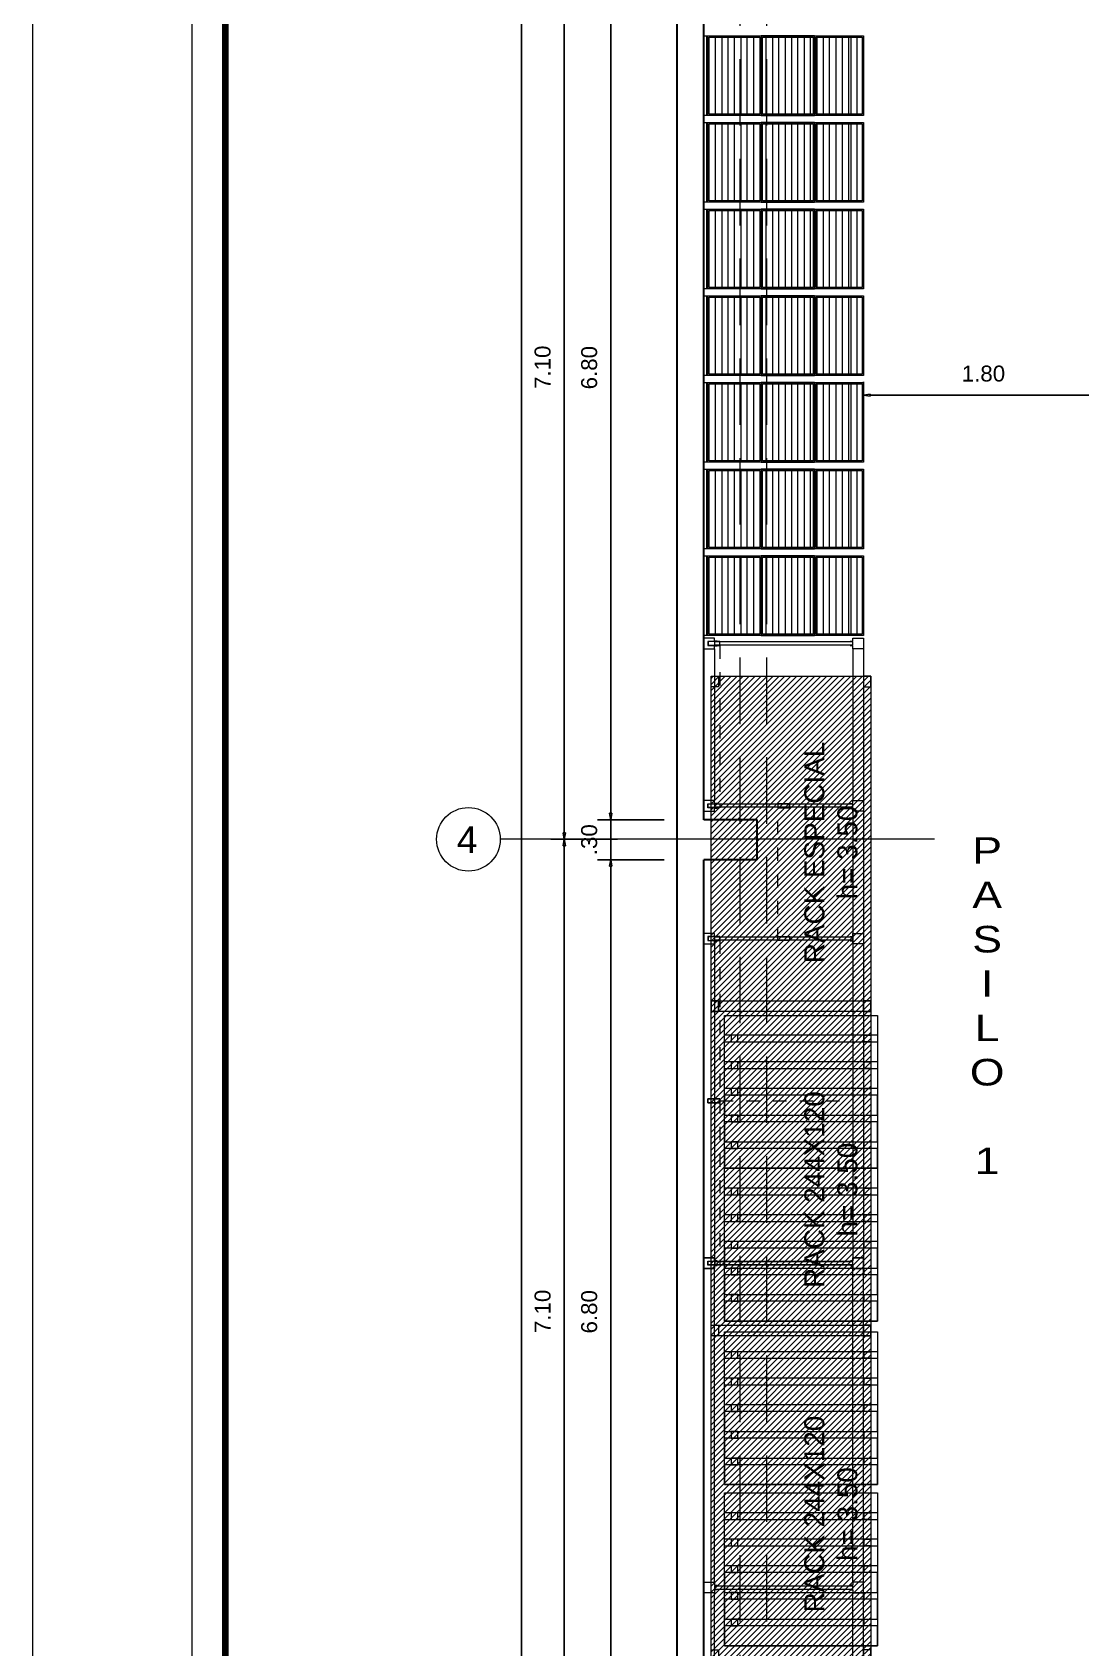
# Model space of a CAD drawing. Header units: millimetres. Extents: x 1675 to 1732.9, y 581.7 to 641.7.
# Drawn here: x 1675.05 to 1682.93, y 615.55 to 627.7 of the extents above; entities that cross this region are included whole.
import ezdxf

# ---------------------------------------------------------------- set-up
doc = ezdxf.new("R2010")
doc.units = ezdxf.units.MM
for name, pattern in [('DASHDOT', [25.4, 12.7, -6.35, 0, -6.35]), ('DASHED', [0.75, 0.5, -0.25]), ('HIDDEN', [0.375, 0.25, -0.125]), ('TRATTEGGIO', [0.056444, 0.028222, -0.028222])]:
    doc.linetypes.add(name, pattern=pattern)
doc.layers.get('0').update_dxf_attribs({"lineweight": 5})
doc.layers.get('Defpoints').update_dxf_attribs({"color": 8, "lineweight": 5})
for name, color, linetype, lineweight in [('- PALETS', 8, 'Continuous', 5), ('-GÓNDOLAS PERÚ', 8, 'Continuous', 5), ('0-MEMB5', 5, 'Continuous', 18), ('_MUEBLE DE FRUTAS', 8, 'Continuous', 5), ('AHURADO', 8, 'Continuous', 5), ('COTAS', 8, 'Continuous', 5), ('EJES', 92, 'DASHDOT', 5), ('LFS - 300 - GONDOLA GENERAL', 8, 'Continuous', 5), ('LFS - 303 - LINEAS_COTAS', 8, 'DASHED', 5), ('Muros', 7, 'Continuous', 30), ('texto', 7, 'Continuous', 5)]:
    doc.layers.add(name, color=color, linetype=linetype, lineweight=lineweight)
doc.styles.add('ROMANS', font='arial.ttf')
doc.styles.get("Standard").update_dxf_attribs({"font": 'arial.ttf'})
doc.styles.add('Texto peqño', font='sanss___.ttf', dxfattribs={"height": 0.12})
doc.dimstyles.new('100', dxfattribs={"dimtxt": 0.12, "dimasz": 0.05, "dimexe": 0.1, "dimexo": 0.25, "dimgap": 0.1, "dimtad": 1, "dimzin": 4, "dimdsep": 46, "dimtxsty": 'Texto peqño', "dimblk": 'CLOSEDBLANK', "dimcen": -0.05, "dimdle": 0.1, "dimclrd": 256, "dimclre": 256, "dimclrt": 256, "dimadec": 0, "dimazin": 0, "dimtfac": 1, "dimtix": 1, "dimtmove": 0, "dimatfit": 3, "dimldrblk": 'ARCHTICK', "dimfxl": 0, "dimarcsym": 0})

# ---------------------------------------------------------------- blocks, each defined once
blk = doc.blocks.new('A$C4ABE7C53')
at = {"layer": 'AHURADO'}
h = blk.add_hatch(dxfattribs=at)
h.set_pattern_fill('ANSI31', color=256, scale=0.01, style=0)
h.set_pattern_definition([(45, (-1535.53178, -607.30663), (-0.0224506403, 0.0224506403), [])])
h.paths.add_polyline_path([(-0.06, 1.95), (1.14, 1.95), (1.14, -0.57), (-0.06, -0.57)])
blk.add_lwpolyline([(-0.06, 1.95), (1.14, 1.95), (1.14, -0.57), (-0.06, -0.57), (-0.06, 1.95)])
for points in [[(-0.06, 1.87), (-0.06, 1.95), (-0.005, 1.95), (-0.005, 1.87)], [(1.14, 1.87), (1.14, 1.95), (1.085, 1.95), (1.085, 1.87)], [(-0.06, -0.49), (-0.06, -0.57), (-0.005, -0.57), (-0.005, -0.49)], [(1.14, -0.49), (1.14, -0.57), (1.085, -0.57), (1.085, -0.49)]]:
    blk.add_lwpolyline(points, close=True)
at = {"insert": (0.841, 0.625, 0), "char_height": 0.15, "attachment_point": 5, "rotation": 90, "line_spacing_factor": 0.992596, "style": 'ROMANS'}
blk.add_mtext('RACK ESPECIAL\\Ph= 3.50', dxfattribs=at)
blk = doc.blocks.new('A$C68C32CAB')
for points in [[(0.65, 1.15), (-0.5, 1.15), (-0.5, 0), (0.65, 0)], [(-0.5, 1), (0.65, 1), (0.65, 1.15), (-0.5, 1.15)], [(-0.45, 0.95), (-0.4, 0.95), (-0.4, 1), (-0.45, 1)], [(0.6, 0.95), (0.55, 0.95), (0.55, 1), (0.6, 1)], [(-0.5, 0.8), (0.65, 0.8), (0.65, 0.95), (-0.5, 0.95)], [(-0.5, 0.6), (0.65, 0.6), (0.65, 0.75), (-0.5, 0.75)], [(-0.45, 0.75), (-0.4, 0.75), (-0.4, 0.8), (-0.45, 0.8)], [(0.6, 0.75), (0.55, 0.75), (0.55, 0.8), (0.6, 0.8)], [(-0.5, 0.55), (0.65, 0.55), (0.65, 0.4), (-0.5, 0.4)], [(-0.45, 0.55), (-0.4, 0.55), (-0.4, 0.6), (-0.45, 0.6)], [(0.6, 0.55), (0.55, 0.55), (0.55, 0.6), (0.6, 0.6)], [(-0.45, 0.35), (-0.4, 0.35), (-0.4, 0.4), (-0.45, 0.4)], [(0.6, 0.35), (0.55, 0.35), (0.55, 0.4), (0.6, 0.4)], [(-0.5, 0.35), (0.65, 0.35), (0.65, 0.2), (-0.5, 0.2)], [(-0.5, 0.15), (0.65, 0.15), (0.65, 0), (-0.5, 0)], [(-0.45, 0.15), (-0.4, 0.15), (-0.4, 0.2), (-0.45, 0.2)], [(0.6, 0.15), (0.55, 0.15), (0.55, 0.2), (0.6, 0.2)]]:
    blk.add_lwpolyline(points, close=True)
blk = doc.blocks.new('A$C50276488')
at = {"layer": 'AHURADO'}
h = blk.add_hatch(dxfattribs=at)
h.set_pattern_fill('ANSI31', color=256, scale=0.01, style=0)
h.set_pattern_definition([(45, (-1535.53178, -607.30663), (-0.0224506403, 0.0224506403), [])])
h.paths.add_polyline_path([(0.06, 2.643), (1.26, 2.643), (1.26, 0.123), (0.06, 0.123)])
blk.add_lwpolyline([(0.06, 2.643), (1.26, 2.643), (1.26, 0.123), (0.06, 0.123), (0.06, 2.643)])
for points in [[(0.06, 2.563), (0.06, 2.643), (0.115, 2.643), (0.115, 2.563)], [(1.26, 2.563), (1.26, 2.643), (1.205, 2.643), (1.205, 2.563)], [(0.06, 0.123), (0.06, 0.203), (0.115, 0.203), (0.115, 0.123)], [(1.26, 0.123), (1.26, 0.203), (1.205, 0.203), (1.205, 0.123)]]:
    blk.add_lwpolyline(points, close=True)
at = {"insert": (0.961, 1.223, 0), "char_height": 0.15, "attachment_point": 5, "rotation": 90, "line_spacing_factor": 0.992596, "style": 'ROMANS'}
blk.add_mtext('RACK 244X120 \\Ph= 3.50', dxfattribs=at)
blk = doc.blocks.new('Multirack_1000x1200')
at = {"linetype": 'Continuous'}
for points in [[(-0.556, 1.054), (-0.556, 1.052), (-0.555, 1.052), (-0.555, 1.055), (-0.645, 1.055), (-0.645, 1.052), (-0.644, 1.052), (-0.644, 1.054)], [(-0.645, 1.028), (-0.644, 1.028), (-0.644, 1.054), (-0.556, 1.054), (-0.556, 1.052), (-0.555, 1.052), (-0.555, 1.055), (-0.645, 1.055)], [(-0.645, 1.028), (-0.644, 1.028), (-0.644, 1.052), (-0.645, 1.052)], [(-0.644, 1.026), (-0.644, 1.028), (-0.645, 1.028), (-0.645, 1.025), (-0.555, 1.025), (-0.555, 1.028), (-0.556, 1.028), (-0.556, 1.026)], [(-0.645, 1.025), (-0.555, 1.025), (-0.555, 1.028), (-0.556, 1.028), (-0.556, 1.026), (-0.644, 1.026), (-0.644, 1.028), (-0.645, 1.028)], [(-0.555, 1.052), (-0.556, 1.052), (-0.556, 1.028), (-0.555, 1.028)], [(-0.645, 0.028), (-0.644, 0.028), (-0.644, 0.054), (-0.556, 0.054), (-0.556, 0.052), (-0.555, 0.052), (-0.555, 0.055), (-0.645, 0.055)], [(-0.556, 0.054), (-0.556, 0.052), (-0.555, 0.052), (-0.555, 0.055), (-0.645, 0.055), (-0.645, 0.052), (-0.644, 0.052), (-0.644, 0.054)], [(-0.645, 0.028), (-0.644, 0.028), (-0.644, 0.054), (-0.556, 0.054), (-0.556, 0.052), (-0.555, 0.052), (-0.555, 0.055), (-0.645, 0.055)], [(-0.645, 0.028), (-0.644, 0.028), (-0.644, 0.052), (-0.645, 0.052)], [(-0.645, 0.028), (-0.644, 0.028), (-0.644, 0.052), (-0.645, 0.052)], [(-0.645, 0.025), (-0.555, 0.025), (-0.555, 0.028), (-0.556, 0.028), (-0.556, 0.026), (-0.644, 0.026), (-0.644, 0.028), (-0.645, 0.028)], [(-0.644, 0.026), (-0.644, 0.028), (-0.645, 0.028), (-0.645, 0.025), (-0.555, 0.025), (-0.555, 0.028), (-0.556, 0.028), (-0.556, 0.026)], [(-0.555, 0.052), (-0.556, 0.052), (-0.556, 0.028), (-0.555, 0.028)]]:
    blk.add_hatch(color=256, dxfattribs=at).paths.add_polyline_path(points, flags=0)
for p, q in [((-0.08, 1.028), (-0.08, 1.052)), ((-0.081, 0.028), (-0.081, 0.052))]:
    blk.add_line(p, q, dxfattribs=at)
at = {"linetype": 'Continuous', "flags": 128}
for points in [[(-0.645, 1.025), (-0.555, 1.025), (-0.555, 1.055), (-0.645, 1.055)], [(-0.644, 1.026), (-0.556, 1.026), (-0.556, 1.054), (-0.644, 1.054)], [(-0.645, 0.055), (-0.555, 0.055), (-0.555, 0.025), (-0.645, 0.025)], [(-0.645, 0.055), (-0.555, 0.055), (-0.555, 0.025), (-0.645, 0.025)], [(-0.644, 0.054), (-0.556, 0.054), (-0.556, 0.026), (-0.644, 0.026)], [(-0.644, 0.054), (-0.556, 0.054), (-0.556, 0.026), (-0.644, 0.026)]]:
    blk.add_lwpolyline(points, close=True, dxfattribs=at)
for points in [[(-0.08, 1.052), (-0.645, 1.052)], [(-0.08, 1.028), (-0.645, 1.028)], [(-0.1, 1.057), (-0.08, 1.057), (-0.08, 1.08), (0, 1.08), (0, 1), (-0.08, 1), (-0.08, 1.022), (-0.1, 1.022)], [(-0.08, 1), (-0.08, 0)], [(0, 1), (0, 0)], [(-0.081, 0.052), (-0.645, 0.052)], [(-0.081, 0.028), (-0.645, 0.028)], [(-0.099, 0.057), (-0.08, 0.057), (-0.08, 0.08), (0, 0.08), (0, 0), (-0.08, 0), (-0.08, 0.022), (-0.099, 0.022)]]:
    blk.add_lwpolyline(points, dxfattribs=at)
at = {"linetype": 'HIDDEN', "ltscale": 0.2, "flags": 128}
blk.add_lwpolyline([(-0.645, 0.025), (-0.645, 1.025)], dxfattribs=at)
blk = doc.blocks.new('Multirack_1220x1200_MURAL')
at = {"color": 0}
for p, q in [((0.052, 1.12), (0.028, 1.12)), ((1.272, 1.119), (1.248, 1.119))]:
    blk.add_line(p, q, dxfattribs=at)
for points in [[(0.023, 1.1), (0.023, 1.12), (0, 1.12), (0, 1.2), (0.08, 1.2), (0.08, 1.12), (0.058, 1.12), (0.058, 1.1)], [(0.028, 1.12), (0.028, 0.08)], [(0.052, 1.12), (0.052, 0.08)], [(0.08, 1.2), (1.22, 1.2)], [(0.08, 1.12), (1.22, 1.12)], [(1.243, 1.101), (1.243, 1.12), (1.22, 1.12), (1.22, 1.2), (1.3, 1.2), (1.3, 1.12), (1.278, 1.12), (1.278, 1.101)], [(1.248, 1.119), (1.248, 0.08)], [(1.272, 1.119), (1.272, 0.08)], [(0.023, 0.099), (0.023, 0.08), (0, 0.08), (0, 0), (0.08, 0), (0.08, 0.08), (0.058, 0.08), (0.058, 0.099)], [(0.028, 0.08), (0.052, 0.08)], [(0.08, 0.08), (1.22, 0.08)], [(0.08, 0), (1.22, 0)], [(1.243, 0.099), (1.243, 0.08), (1.22, 0.08), (1.22, 0), (1.3, 0), (1.3, 0.08), (1.278, 0.08), (1.278, 0.099)], [(1.248, 0.08), (1.272, 0.08)]]:
    blk.add_lwpolyline(points, dxfattribs=at)
blk = doc.blocks.new('Multirack_2440x1200_MURAL')
at = {"color": 0}
for p, q in [((1.12, 2.468), (1.12, 2.492)), ((1.119, 0.028), (1.119, 0.052))]:
    blk.add_line(p, q, dxfattribs=at)
for points in [[(0.099, 2.497), (0.08, 2.497), (0.08, 2.52), (0, 2.52), (0, 2.44), (0.08, 2.44), (0.08, 2.462), (0.099, 2.462)], [(0, 2.44), (0, 0.08)], [(1.12, 2.492), (0.08, 2.492)], [(0.08, 2.492), (0.08, 2.468)], [(1.12, 2.468), (0.08, 2.468)], [(0.08, 2.44), (0.08, 0.08)], [(1.1, 2.497), (1.12, 2.497), (1.12, 2.52), (1.2, 2.52), (1.2, 2.44), (1.12, 2.44), (1.12, 2.462), (1.1, 2.462)], [(1.12, 2.44), (1.12, 0.08)], [(1.2, 2.44), (1.2, 0.08)], [(0.099, 0.057), (0.08, 0.057), (0.08, 0.08), (0, 0.08), (0, 0), (0.08, 0), (0.08, 0.022), (0.099, 0.022)], [(1.119, 0.052), (0.08, 0.052)], [(0.08, 0.052), (0.08, 0.028)], [(1.119, 0.028), (0.08, 0.028)], [(1.101, 0.057), (1.12, 0.057), (1.12, 0.08), (1.2, 0.08), (1.2, 0), (1.12, 0), (1.12, 0.022), (1.101, 0.022)]]:
    blk.add_lwpolyline(points, dxfattribs=at)
blk = doc.blocks.new('Multirack_1220x1200_(1000+90)')
h = blk.add_hatch(color=0)
h.paths.add_polyline_path([(1.17, 1.235), (1.08, 1.235), (1.08, 1.208), (1.081, 1.208), (1.081, 1.234), (1.169, 1.234), (1.169, 1.208), (1.17, 1.208)])
h.paths.add_polyline_path([(1.17, 1.232), (1.169, 1.232), (1.169, 1.208), (1.17, 1.208)], flags=17)
h.paths.add_polyline_path([(1.17, 1.232), (1.169, 1.232), (1.169, 1.206), (1.081, 1.206), (1.081, 1.232), (1.08, 1.232), (1.08, 1.205), (1.17, 1.205)])
h = blk.add_hatch(color=0)
h.paths.add_polyline_path([(1.081, 1.206), (1.081, 1.208), (1.08, 1.208), (1.08, 1.205), (1.17, 1.205), (1.17, 1.208), (1.169, 1.208), (1.169, 1.206)])
h.paths.add_polyline_path([(1.08, 1.208), (1.081, 1.208), (1.081, 1.232), (1.08, 1.232)])
h.paths.add_polyline_path([(1.169, 1.234), (1.169, 1.232), (1.17, 1.232), (1.17, 1.235), (1.08, 1.235), (1.08, 1.232), (1.081, 1.232), (1.081, 1.234)])
h.paths.add_polyline_path([(1.17, 1.232), (1.169, 1.232), (1.169, 1.208), (1.17, 1.208)])
h = blk.add_hatch(color=0)
h.paths.add_polyline_path([(1.081, -0.014), (1.081, -0.012), (1.08, -0.012), (1.08, -0.015), (1.17, -0.015), (1.17, -0.012), (1.169, -0.012), (1.169, -0.014)])
h.paths.add_polyline_path([(1.08, -0.012), (1.081, -0.012), (1.081, 0.012), (1.08, 0.012)])
h.paths.add_polyline_path([(1.169, 0.014), (1.169, 0.012), (1.17, 0.012), (1.17, 0.015), (1.08, 0.015), (1.08, 0.012), (1.081, 0.012), (1.081, 0.014)])
h.paths.add_polyline_path([(1.17, 0.012), (1.169, 0.012), (1.169, -0.012), (1.17, -0.012)])
h = blk.add_hatch(color=0)
h.paths.add_polyline_path([(1.17, 0.015), (1.08, 0.015), (1.08, -0.012), (1.081, -0.012), (1.081, 0.014), (1.169, 0.014), (1.169, -0.012), (1.17, -0.012)])
h.paths.add_polyline_path([(1.17, 0.012), (1.169, 0.012), (1.169, -0.012), (1.17, -0.012)], flags=17)
h.paths.add_polyline_path([(1.17, 0.012), (1.169, 0.012), (1.169, -0.014), (1.081, -0.014), (1.081, 0.012), (1.08, 0.012), (1.08, -0.015), (1.17, -0.015)])
at = {"color": 0}
for p, q in [((0.081, 1.232), (0.081, 1.208)), ((0.08, 0.012), (0.08, -0.012))]:
    blk.add_line(p, q, dxfattribs=at)
for points in [[(0.099, 1.203), (0.08, 1.203), (0.08, 1.18), (0, 1.18), (0, 1.26), (0.08, 1.26), (0.08, 1.238), (0.099, 1.238)], [(0.081, 1.232), (1.12, 1.232)], [(1.101, 1.203), (1.12, 1.203), (1.12, 1.18), (1.2, 1.18), (1.2, 1.26), (1.12, 1.26), (1.12, 1.238), (1.101, 1.238)], [(1.12, 1.208), (1.12, 1.232)], [(0, 0.04), (0, 1.18)], [(0.08, 0.04), (0.08, 1.18)], [(0.081, 1.208), (1.12, 1.208)], [(1.12, 0.04), (1.12, 1.18)], [(1.2, 0.04), (1.2, 1.18)], [(0.1, -0.017), (0.08, -0.017), (0.08, -0.04), (0, -0.04), (0, 0.04), (0.08, 0.04), (0.08, 0.018), (0.1, 0.018)], [(0.08, 0.012), (1.12, 0.012)], [(1.101, -0.017), (1.12, -0.017), (1.12, -0.04), (1.2, -0.04), (1.2, 0.04), (1.12, 0.04), (1.12, 0.018), (1.101, 0.018)], [(1.12, -0.012), (1.12, 0.012)], [(0.08, -0.012), (1.12, -0.012)]]:
    blk.add_lwpolyline(points, dxfattribs=at)
for points in [[(1.17, 1.205), (1.08, 1.205), (1.08, 1.235), (1.17, 1.235)], [(1.169, 1.206), (1.081, 1.206), (1.081, 1.234), (1.169, 1.234)], [(1.17, 0.015), (1.08, 0.015), (1.08, -0.015), (1.17, -0.015)], [(1.169, 0.014), (1.081, 0.014), (1.081, -0.014), (1.169, -0.014)]]:
    blk.add_lwpolyline(points, close=True, dxfattribs=at)
at = {"color": 0, "linetype": 'TRATTEGGIO'}
blk.add_lwpolyline([(1.08, 0.015), (1.08, 1.208)], dxfattribs=at)
blk = doc.blocks.new('Multirack_2440x1200_(1000+90)')
h = blk.add_hatch(color=0)
h.paths.add_polyline_path([(0.025, 1.17), (0.025, 1.08), (0.052, 1.08), (0.052, 1.081), (0.026, 1.081), (0.026, 1.169), (0.052, 1.169), (0.052, 1.17)])
h.paths.add_polyline_path([(0.028, 1.17), (0.028, 1.169), (0.052, 1.169), (0.052, 1.17)], flags=17)
h.paths.add_polyline_path([(0.028, 1.17), (0.028, 1.169), (0.054, 1.169), (0.054, 1.081), (0.028, 1.081), (0.028, 1.08), (0.055, 1.08), (0.055, 1.17)])
h = blk.add_hatch(color=0)
h.paths.add_polyline_path([(0.054, 1.081), (0.052, 1.081), (0.052, 1.08), (0.055, 1.08), (0.055, 1.17), (0.052, 1.17), (0.052, 1.169), (0.054, 1.169)])
h.paths.add_polyline_path([(0.052, 1.08), (0.052, 1.081), (0.028, 1.081), (0.028, 1.08)])
h.paths.add_polyline_path([(0.026, 1.169), (0.028, 1.169), (0.028, 1.17), (0.025, 1.17), (0.025, 1.08), (0.028, 1.08), (0.028, 1.081), (0.026, 1.081)])
h.paths.add_polyline_path([(0.028, 1.17), (0.028, 1.169), (0.052, 1.169), (0.052, 1.17)])
h = blk.add_hatch(color=0)
h.paths.add_polyline_path([(1.274, 1.081), (1.272, 1.081), (1.272, 1.08), (1.275, 1.08), (1.275, 1.17), (1.272, 1.17), (1.272, 1.169), (1.274, 1.169)])
h.paths.add_polyline_path([(1.272, 1.08), (1.272, 1.081), (1.248, 1.081), (1.248, 1.08)])
h.paths.add_polyline_path([(1.246, 1.169), (1.248, 1.169), (1.248, 1.17), (1.245, 1.17), (1.245, 1.08), (1.248, 1.08), (1.248, 1.081), (1.246, 1.081)])
h.paths.add_polyline_path([(1.248, 1.17), (1.248, 1.169), (1.272, 1.169), (1.272, 1.17)])
h = blk.add_hatch(color=0)
h.paths.add_polyline_path([(1.245, 1.17), (1.245, 1.08), (1.272, 1.08), (1.272, 1.081), (1.246, 1.081), (1.246, 1.169), (1.272, 1.169), (1.272, 1.17)])
h.paths.add_polyline_path([(1.248, 1.17), (1.248, 1.169), (1.272, 1.169), (1.272, 1.17)], flags=17)
h.paths.add_polyline_path([(1.248, 1.17), (1.248, 1.169), (1.274, 1.169), (1.274, 1.081), (1.248, 1.081), (1.248, 1.08), (1.275, 1.08), (1.275, 1.17)])
h = blk.add_hatch(color=0)
h.paths.add_polyline_path([(2.494, 1.081), (2.492, 1.081), (2.492, 1.08), (2.495, 1.08), (2.495, 1.17), (2.492, 1.17), (2.492, 1.169), (2.494, 1.169)])
h.paths.add_polyline_path([(2.492, 1.08), (2.492, 1.081), (2.468, 1.081), (2.468, 1.08)])
h.paths.add_polyline_path([(2.466, 1.169), (2.468, 1.169), (2.468, 1.17), (2.465, 1.17), (2.465, 1.08), (2.468, 1.08), (2.468, 1.081), (2.466, 1.081)])
h.paths.add_polyline_path([(2.468, 1.17), (2.468, 1.169), (2.492, 1.169), (2.492, 1.17)])
h = blk.add_hatch(color=0)
h.paths.add_polyline_path([(2.465, 1.17), (2.465, 1.08), (2.492, 1.08), (2.492, 1.081), (2.466, 1.081), (2.466, 1.169), (2.492, 1.169), (2.492, 1.17)])
h.paths.add_polyline_path([(2.468, 1.17), (2.468, 1.169), (2.492, 1.169), (2.492, 1.17)], flags=17)
h.paths.add_polyline_path([(2.468, 1.17), (2.468, 1.169), (2.494, 1.169), (2.494, 1.081), (2.468, 1.081), (2.468, 1.08), (2.495, 1.08), (2.495, 1.17)])
at = {"color": 0}
for p, q in [((0.028, 0.081), (0.052, 0.081)), ((2.468, 0.08), (2.492, 0.08))]:
    blk.add_line(p, q, dxfattribs=at)
for points in [[(0.057, 1.101), (0.057, 1.12), (0.08, 1.12), (0.08, 1.2), (0, 1.2), (0, 1.12), (0.022, 1.12), (0.022, 1.101)], [(0.028, 0.081), (0.028, 1.12)], [(0.052, 1.12), (0.028, 1.12)], [(0.052, 0.081), (0.052, 1.12)], [(2.44, 1.2), (0.08, 1.2)], [(2.44, 1.12), (0.08, 1.12)], [(2.497, 1.101), (2.497, 1.12), (2.52, 1.12), (2.52, 1.2), (2.44, 1.2), (2.44, 1.12), (2.462, 1.12), (2.462, 1.101)], [(2.468, 0.08), (2.468, 1.12)], [(2.492, 1.12), (2.468, 1.12)], [(2.492, 0.08), (2.492, 1.12)], [(0.057, 0.099), (0.057, 0.08), (0.08, 0.08), (0.08, 0), (0, 0), (0, 0.08), (0.022, 0.08), (0.022, 0.099)], [(2.44, 0.08), (0.08, 0.08)], [(2.44, 0), (0.08, 0)], [(2.497, 0.1), (2.497, 0.08), (2.52, 0.08), (2.52, 0), (2.44, 0), (2.44, 0.08), (2.462, 0.08), (2.462, 0.1)]]:
    blk.add_lwpolyline(points, dxfattribs=at)
for points in [[(0.055, 1.17), (0.055, 1.08), (0.025, 1.08), (0.025, 1.17)], [(0.054, 1.169), (0.054, 1.081), (0.026, 1.081), (0.026, 1.169)], [(1.275, 1.17), (1.275, 1.08), (1.245, 1.08), (1.245, 1.17)], [(1.245, 1.17), (1.245, 1.08), (1.275, 1.08), (1.275, 1.17)], [(2.465, 1.17), (2.465, 1.08), (2.495, 1.08), (2.495, 1.17)], [(2.466, 1.169), (2.466, 1.081), (2.494, 1.081), (2.494, 1.169)]]:
    blk.add_lwpolyline(points, close=True, dxfattribs=at)
at = {"color": 0, "linetype": 'TRATTEGGIO'}
for points in [[(2.465, 1.08), (0.052, 1.08)], [(1.26, 1.08), (1.26, 0.08)]]:
    blk.add_lwpolyline(points, dxfattribs=at)
blk = doc.blocks.new('_ClosedBlank')
at = {"color": 0, "linetype": 'ByBlock', "lineweight": -2}
for p, q in [((-1, 0.17), (0, 0)), ((-1, 0.17), (-1, -0.17)), ((0, 0), (-1, -0.17))]:
    blk.add_line(p, q, dxfattribs=at)
blk = doc.blocks.new('*D83')
at = {"layer": 'COTAS', "lineweight": -2}
for p, q in [((1679.796, 628.578), (1679.296, 628.578)), ((1679.796, 621.778), (1679.296, 621.778))]:
    blk.add_line(p, q, dxfattribs=at)
at = {"layer": 'COTAS', "linetype": 'ByBlock', "lineweight": -2}
blk.add_line((1679.396, 628.528), (1679.396, 621.828), dxfattribs=at)
at = {"layer": 'Defpoints', "color": 0}
for p in [(1680.096, 628.578), (1679.396, 621.778), (1680.096, 621.778)]:
    blk.add_point(p, dxfattribs=at)
at = {"layer": 'COTAS', "lineweight": -2, "xscale": 0.05, "yscale": 0.05, "zscale": 0.05}
for p, rotation in [((1679.396, 628.578), 90), ((1679.396, 621.778), 270)]:
    blk.add_blockref('_ClosedBlank', p, dxfattribs=dict(at, rotation=rotation))
at = {"layer": 'COTAS', "insert": (1679.234, 625.178), "char_height": 0.12, "attachment_point": 5, "rotation": 90, "style": 'Texto peqño'}
blk.add_mtext('6.80', dxfattribs=at)
blk = doc.blocks.new('_ARCHTICK')
at = {"color": 0, "linetype": 'ByBlock', "const_width": 0.15}
blk.add_lwpolyline([(-0.5, -0.5), (0.5, 0.5)], dxfattribs=at)
blk = doc.blocks.new('*D84')
at = {"layer": 'COTAS', "linetype": 'ByBlock', "lineweight": -2}
for p, q in [((1679.396, 621.828), (1679.396, 621.878)), ((1679.396, 621.778), (1679.396, 621.478)), ((1679.396, 621.428), (1679.396, 621.378))]:
    blk.add_line(p, q, dxfattribs=at)
at = {"layer": 'COTAS', "lineweight": -2}
for p, q in [((1679.796, 621.778), (1679.296, 621.778)), ((1679.796, 621.478), (1679.296, 621.478))]:
    blk.add_line(p, q, dxfattribs=at)
at = {"layer": 'Defpoints', "color": 0}
for p in [(1680.096, 621.778), (1679.396, 621.478), (1680.096, 621.478)]:
    blk.add_point(p, dxfattribs=at)
at = {"layer": 'COTAS', "lineweight": -2, "xscale": 0.05, "yscale": 0.05, "zscale": 0.05}
for p, rotation in [((1679.396, 621.778), 270), ((1679.396, 621.478), 90)]:
    blk.add_blockref('_ClosedBlank', p, dxfattribs=dict(at, rotation=rotation))
at = {"layer": 'COTAS', "insert": (1679.234, 621.628), "char_height": 0.12, "attachment_point": 5, "rotation": 90, "style": 'Texto peqño'}
blk.add_mtext('.30', dxfattribs=at)
blk = doc.blocks.new('*D85')
at = {"layer": 'COTAS', "lineweight": -2}
for p, q in [((1679.796, 621.478), (1679.296, 621.478)), ((1679.796, 614.678), (1679.296, 614.678))]:
    blk.add_line(p, q, dxfattribs=at)
at = {"layer": 'COTAS', "linetype": 'ByBlock', "lineweight": -2}
blk.add_line((1679.396, 621.428), (1679.396, 614.728), dxfattribs=at)
at = {"layer": 'Defpoints', "color": 0}
for p in [(1680.096, 621.478), (1679.396, 614.678), (1680.096, 614.678)]:
    blk.add_point(p, dxfattribs=at)
at = {"layer": 'COTAS', "lineweight": -2, "xscale": 0.05, "yscale": 0.05, "zscale": 0.05}
for p, rotation in [((1679.396, 621.478), 90), ((1679.396, 614.678), 270)]:
    blk.add_blockref('_ClosedBlank', p, dxfattribs=dict(at, rotation=rotation))
at = {"layer": 'COTAS', "insert": (1679.234, 618.078), "char_height": 0.12, "attachment_point": 5, "rotation": 90, "style": 'Texto peqño'}
blk.add_mtext('6.80', dxfattribs=at)
blk = doc.blocks.new('*D97')
at = {"layer": 'COTAS', "lineweight": -2}
for p, q in [((1679.446, 628.731), (1678.946, 628.731)), ((1679.446, 621.631), (1678.946, 621.631))]:
    blk.add_line(p, q, dxfattribs=at)
at = {"layer": 'COTAS', "linetype": 'ByBlock', "lineweight": -2}
blk.add_line((1679.046, 628.681), (1679.046, 621.681), dxfattribs=at)
at = {"layer": 'Defpoints', "color": 0}
for p in [(1679.896, 628.731), (1679.046, 621.631), (1679.896, 621.631)]:
    blk.add_point(p, dxfattribs=at)
at = {"layer": 'COTAS', "lineweight": -2, "xscale": 0.05, "yscale": 0.05, "zscale": 0.05}
for p, rotation in [((1679.046, 628.731), 90), ((1679.046, 621.631), 270)]:
    blk.add_blockref('_ClosedBlank', p, dxfattribs=dict(at, rotation=rotation))
at = {"layer": 'COTAS', "insert": (1678.884, 625.181), "char_height": 0.12, "attachment_point": 5, "rotation": 90, "style": 'Texto peqño'}
blk.add_mtext('7.10', dxfattribs=at)
blk = doc.blocks.new('*D98')
at = {"layer": 'COTAS', "lineweight": -2}
for p, q in [((1679.446, 621.631), (1678.946, 621.631)), ((1679.446, 614.531), (1678.946, 614.531))]:
    blk.add_line(p, q, dxfattribs=at)
at = {"layer": 'COTAS', "linetype": 'ByBlock', "lineweight": -2}
blk.add_line((1679.046, 621.581), (1679.046, 614.581), dxfattribs=at)
at = {"layer": 'Defpoints', "color": 0}
for p in [(1679.896, 621.631), (1679.046, 614.531), (1679.896, 614.531)]:
    blk.add_point(p, dxfattribs=at)
at = {"layer": 'COTAS', "lineweight": -2, "xscale": 0.05, "yscale": 0.05, "zscale": 0.05}
for p, rotation in [((1679.046, 621.631), 90), ((1679.046, 614.531), 270)]:
    blk.add_blockref('_ClosedBlank', p, dxfattribs=dict(at, rotation=rotation))
at = {"layer": 'COTAS', "insert": (1678.884, 618.081), "char_height": 0.12, "attachment_point": 5, "rotation": 90, "style": 'Texto peqño'}
blk.add_mtext('7.10', dxfattribs=at)
blk = doc.blocks.new('*D104')
at = {"layer": 'COTAS', "lineweight": -2}
for p, q in [((1679.126, 638.228), (1678.626, 638.228)), ((1679.126, 588.228), (1678.626, 588.228))]:
    blk.add_line(p, q, dxfattribs=at)
at = {"layer": 'COTAS', "linetype": 'ByBlock', "lineweight": -2}
blk.add_line((1678.726, 638.178), (1678.726, 588.278), dxfattribs=at)
at = {"layer": 'Defpoints', "color": 0}
for p in [(1679.896, 638.228), (1678.726, 588.228), (1679.896, 588.228)]:
    blk.add_point(p, dxfattribs=at)
at = {"layer": 'COTAS', "lineweight": -2, "xscale": 0.05, "yscale": 0.05, "zscale": 0.05}
for p, rotation in [((1678.726, 638.228), 90), ((1678.726, 588.228), 270)]:
    blk.add_blockref('_ClosedBlank', p, dxfattribs=dict(at, rotation=rotation))
at = {"layer": 'COTAS', "insert": (1678.564, 613.228), "char_height": 0.12, "attachment_point": 5, "rotation": 90, "style": 'Texto peqño'}
blk.add_mtext('50.00', dxfattribs=at)
blk = doc.blocks.new('*D147')
at = {"layer": 'COTAS', "lineweight": -2}
for p, q in [((1681.296, 624.971), (1681.296, 625.071)), ((1683.099, 624.971), (1683.099, 625.071))]:
    blk.add_line(p, q, dxfattribs=at)
at = {"layer": 'COTAS', "linetype": 'ByBlock', "lineweight": -2}
blk.add_line((1681.346, 624.971), (1683.049, 624.971), dxfattribs=at)
at = {"layer": 'Defpoints', "color": 0}
for p in [(1681.296, 624.971), (1683.099, 624.971), (1683.099, 624.971)]:
    blk.add_point(p, dxfattribs=at)
at = {"layer": 'COTAS', "lineweight": -2, "xscale": 0.05, "yscale": 0.05, "zscale": 0.05, "rotation": 180}
blk.add_blockref('_ClosedBlank', (1681.296, 624.971), dxfattribs=at)
at = {"layer": 'COTAS', "lineweight": -2, "xscale": 0.05, "yscale": 0.05, "zscale": 0.05}
blk.add_blockref('_ClosedBlank', (1683.099, 624.971), dxfattribs=at)
at = {"layer": 'COTAS', "insert": (1682.197, 625.133), "char_height": 0.12, "attachment_point": 5, "style": 'Texto peqño'}
blk.add_mtext('1.80', dxfattribs=at)

msp = doc.modelspace()

# ---------------------------------------------------------------- linework, layer by layer
msp.add_lwpolyline([(1731.748, 640.477), (1676.248, 640.477), (1676.248, 582.877), (1731.748, 582.877)], close=True)
at = {"layer": '0-MEMB5', "ltscale": 0.03, "const_width": 0.0503}
msp.add_lwpolyline([(1731.498, 640.227), (1676.498, 640.227), (1676.498, 583.127), (1731.498, 583.127)], close=True, dxfattribs=at)
at = {"layer": '_MUEBLE DE FRUTAS'}
for p, q in [((1680.096, 627.674), (1681.296, 627.674)), ((1680.096, 627.074), (1680.096, 627.674)), ((1680.096, 627.074), (1680.096, 627.674)), ((1680.096, 627.674), (1680.116, 627.674)), ((1680.116, 627.674), (1680.116, 627.074)), ((1680.126, 627.074), (1680.126, 627.674)), ((1680.126, 627.674), (1680.526, 627.674)), ((1680.136, 627.084), (1680.136, 627.664)), ((1680.136, 627.664), (1680.516, 627.664)), ((1680.136, 627.084), (1680.136, 627.664)), ((1680.184, 627.084), (1680.184, 627.664)), ((1680.232, 627.084), (1680.232, 627.664)), ((1680.279, 627.084), (1680.279, 627.664)), ((1680.327, 627.084), (1680.327, 627.664)), ((1680.375, 627.084), (1680.375, 627.664)), ((1680.422, 627.084), (1680.422, 627.664)), ((1680.47, 627.084), (1680.47, 627.664)), ((1680.516, 627.664), (1680.516, 627.084)), ((1680.526, 627.674), (1680.526, 627.074)), ((1680.926, 627.674), (1680.526, 627.674)), ((1680.526, 627.674), (1680.526, 627.074)), ((1680.536, 627.084), (1680.536, 627.664)), ((1680.536, 627.664), (1680.916, 627.664)), ((1680.565, 627.084), (1680.565, 627.664)), ((1680.613, 627.084), (1680.613, 627.664)), ((1680.66, 627.084), (1680.66, 627.664)), ((1680.708, 627.084), (1680.708, 627.664)), ((1680.756, 627.084), (1680.756, 627.664)), ((1680.803, 627.084), (1680.803, 627.664)), ((1680.851, 627.084), (1680.851, 627.664)), ((1680.898, 627.084), (1680.898, 627.664)), ((1680.916, 627.664), (1680.916, 627.084)), ((1680.926, 627.074), (1680.926, 627.674)), ((1680.926, 627.074), (1680.926, 627.674)), ((1680.926, 627.674), (1681.296, 627.674)), ((1680.936, 627.084), (1680.936, 627.664)), ((1680.936, 627.664), (1681.286, 627.664)), ((1680.946, 627.084), (1680.946, 627.664)), ((1680.994, 627.084), (1680.994, 627.664)), ((1681.041, 627.084), (1681.041, 627.664)), ((1681.089, 627.084), (1681.089, 627.664)), ((1681.137, 627.084), (1681.137, 627.664)), ((1681.184, 627.084), (1681.184, 627.664)), ((1681.202, 627.084), (1681.202, 627.664)), ((1681.249, 627.084), (1681.249, 627.664)), ((1681.286, 627.664), (1681.286, 627.084)), ((1681.296, 627.674), (1681.296, 627.074)), ((1681.296, 627.674), (1681.296, 627.074)), ((1681.296, 627.074), (1680.096, 627.074)), ((1680.116, 627.074), (1680.096, 627.074)), ((1680.096, 627.022), (1681.296, 627.022)), ((1680.096, 626.422), (1680.096, 627.022)), ((1680.096, 626.422), (1680.096, 627.022)), ((1680.096, 627.022), (1680.116, 627.022)), ((1680.116, 627.022), (1680.116, 626.422)), ((1680.526, 627.074), (1680.126, 627.074)), ((1680.126, 626.422), (1680.126, 627.022)), ((1680.126, 627.022), (1680.526, 627.022)), ((1680.516, 627.084), (1680.136, 627.084)), ((1680.136, 626.432), (1680.136, 627.012)), ((1680.136, 627.012), (1680.516, 627.012)), ((1680.136, 626.432), (1680.136, 627.012)), ((1680.184, 626.432), (1680.184, 627.012)), ((1680.232, 626.432), (1680.232, 627.012)), ((1680.279, 626.432), (1680.279, 627.012)), ((1680.327, 626.432), (1680.327, 627.012)), ((1680.375, 626.432), (1680.375, 627.012)), ((1680.422, 626.432), (1680.422, 627.012)), ((1680.47, 626.432), (1680.47, 627.012)), ((1680.516, 627.012), (1680.516, 626.432)), ((1680.526, 627.074), (1680.926, 627.074)), ((1680.526, 627.022), (1680.526, 626.422)), ((1680.926, 627.022), (1680.526, 627.022)), ((1680.526, 627.022), (1680.526, 626.422)), ((1680.916, 627.084), (1680.536, 627.084)), ((1680.536, 626.432), (1680.536, 627.012)), ((1680.536, 627.012), (1680.916, 627.012)), ((1680.565, 626.432), (1680.565, 627.012)), ((1680.613, 626.432), (1680.613, 627.012)), ((1680.66, 626.432), (1680.66, 627.012)), ((1680.708, 626.432), (1680.708, 627.012)), ((1680.756, 626.432), (1680.756, 627.012)), ((1680.803, 626.432), (1680.803, 627.012)), ((1680.851, 626.432), (1680.851, 627.012)), ((1680.898, 626.432), (1680.898, 627.012)), ((1680.916, 627.012), (1680.916, 626.432)), ((1681.296, 627.074), (1680.926, 627.074)), ((1680.926, 626.422), (1680.926, 627.022)), ((1680.926, 626.422), (1680.926, 627.022)), ((1680.926, 627.022), (1681.296, 627.022)), ((1681.286, 627.084), (1680.936, 627.084)), ((1680.936, 626.432), (1680.936, 627.012)), ((1680.936, 627.012), (1681.286, 627.012)), ((1680.946, 626.432), (1680.946, 627.012)), ((1680.994, 626.432), (1680.994, 627.012)), ((1681.041, 626.432), (1681.041, 627.012)), ((1681.089, 626.432), (1681.089, 627.012)), ((1681.137, 626.432), (1681.137, 627.012)), ((1681.184, 626.432), (1681.184, 627.012)), ((1681.202, 626.432), (1681.202, 627.012)), ((1681.249, 626.432), (1681.249, 627.012)), ((1681.286, 627.012), (1681.286, 626.432)), ((1681.296, 627.022), (1681.296, 626.422)), ((1681.296, 627.022), (1681.296, 626.422)), ((1681.296, 626.422), (1680.096, 626.422)), ((1680.116, 626.422), (1680.096, 626.422)), ((1680.096, 626.371), (1681.296, 626.371)), ((1680.096, 625.771), (1680.096, 626.371)), ((1680.096, 625.771), (1680.096, 626.371)), ((1680.096, 626.371), (1680.116, 626.371)), ((1680.116, 626.371), (1680.116, 625.771)), ((1680.526, 626.422), (1680.126, 626.422)), ((1680.126, 625.771), (1680.126, 626.371)), ((1680.126, 626.371), (1680.526, 626.371)), ((1680.516, 626.432), (1680.136, 626.432)), ((1680.136, 625.781), (1680.136, 626.361)), ((1680.136, 626.361), (1680.516, 626.361)), ((1680.136, 625.781), (1680.136, 626.361)), ((1680.184, 625.781), (1680.184, 626.361)), ((1680.232, 625.781), (1680.232, 626.361)), ((1680.279, 625.781), (1680.279, 626.361)), ((1680.327, 625.781), (1680.327, 626.361)), ((1680.375, 625.781), (1680.375, 626.361)), ((1680.422, 625.781), (1680.422, 626.361)), ((1680.47, 625.781), (1680.47, 626.361)), ((1680.516, 626.361), (1680.516, 625.781)), ((1680.526, 626.422), (1680.926, 626.422)), ((1680.526, 626.371), (1680.526, 625.771)), ((1680.926, 626.371), (1680.526, 626.371)), ((1680.526, 626.371), (1680.526, 625.771)), ((1680.916, 626.432), (1680.536, 626.432)), ((1680.536, 625.781), (1680.536, 626.361)), ((1680.536, 626.361), (1680.916, 626.361)), ((1680.565, 625.781), (1680.565, 626.361)), ((1680.613, 625.781), (1680.613, 626.361)), ((1680.66, 625.781), (1680.66, 626.361)), ((1680.708, 625.781), (1680.708, 626.361)), ((1680.756, 625.781), (1680.756, 626.361)), ((1680.803, 625.781), (1680.803, 626.361)), ((1680.851, 625.781), (1680.851, 626.361)), ((1680.898, 625.781), (1680.898, 626.361)), ((1680.916, 626.361), (1680.916, 625.781)), ((1681.296, 626.422), (1680.926, 626.422)), ((1680.926, 625.771), (1680.926, 626.371)), ((1680.926, 625.771), (1680.926, 626.371)), ((1680.926, 626.371), (1681.296, 626.371)), ((1681.286, 626.432), (1680.936, 626.432)), ((1680.936, 625.781), (1680.936, 626.361)), ((1680.936, 626.361), (1681.286, 626.361)), ((1680.946, 625.781), (1680.946, 626.361)), ((1680.994, 625.781), (1680.994, 626.361)), ((1681.041, 625.781), (1681.041, 626.361)), ((1681.089, 625.781), (1681.089, 626.361)), ((1681.137, 625.781), (1681.137, 626.361)), ((1681.184, 625.781), (1681.184, 626.361)), ((1681.202, 625.781), (1681.202, 626.361)), ((1681.249, 625.781), (1681.249, 626.361)), ((1681.286, 626.361), (1681.286, 625.781)), ((1681.296, 626.371), (1681.296, 625.771)), ((1681.296, 626.371), (1681.296, 625.771)), ((1681.296, 625.771), (1680.096, 625.771)), ((1680.116, 625.771), (1680.096, 625.771)), ((1680.526, 625.771), (1680.126, 625.771)), ((1680.516, 625.781), (1680.136, 625.781)), ((1680.526, 625.771), (1680.926, 625.771)), ((1680.916, 625.781), (1680.536, 625.781)), ((1681.296, 625.771), (1680.926, 625.771)), ((1681.286, 625.781), (1680.936, 625.781)), ((1680.096, 625.719), (1681.296, 625.719)), ((1680.096, 625.119), (1680.096, 625.719)), ((1680.096, 625.119), (1680.096, 625.719)), ((1680.096, 625.719), (1680.116, 625.719)), ((1680.116, 625.719), (1680.116, 625.119)), ((1680.126, 625.119), (1680.126, 625.719)), ((1680.126, 625.719), (1680.526, 625.719)), ((1680.136, 625.129), (1680.136, 625.709)), ((1680.136, 625.709), (1680.516, 625.709)), ((1680.136, 625.129), (1680.136, 625.709)), ((1680.184, 625.129), (1680.184, 625.709)), ((1680.232, 625.129), (1680.232, 625.709)), ((1680.279, 625.129), (1680.279, 625.709)), ((1680.327, 625.129), (1680.327, 625.709)), ((1680.375, 625.129), (1680.375, 625.709)), ((1680.422, 625.129), (1680.422, 625.709)), ((1680.47, 625.129), (1680.47, 625.709)), ((1680.516, 625.709), (1680.516, 625.129)), ((1680.526, 625.719), (1680.526, 625.119)), ((1680.926, 625.719), (1680.526, 625.719)), ((1680.526, 625.719), (1680.526, 625.119)), ((1680.536, 625.129), (1680.536, 625.709)), ((1680.536, 625.709), (1680.916, 625.709)), ((1680.565, 625.129), (1680.565, 625.709)), ((1680.613, 625.129), (1680.613, 625.709)), ((1680.66, 625.129), (1680.66, 625.709)), ((1680.708, 625.129), (1680.708, 625.709)), ((1680.756, 625.129), (1680.756, 625.709)), ((1680.803, 625.129), (1680.803, 625.709)), ((1680.851, 625.129), (1680.851, 625.709)), ((1680.898, 625.129), (1680.898, 625.709)), ((1680.916, 625.709), (1680.916, 625.129)), ((1680.926, 625.119), (1680.926, 625.719)), ((1680.926, 625.119), (1680.926, 625.719)), ((1680.926, 625.719), (1681.296, 625.719)), ((1680.936, 625.129), (1680.936, 625.709)), ((1680.936, 625.709), (1681.286, 625.709)), ((1680.946, 625.129), (1680.946, 625.709)), ((1680.994, 625.129), (1680.994, 625.709)), ((1681.041, 625.129), (1681.041, 625.709)), ((1681.089, 625.129), (1681.089, 625.709)), ((1681.137, 625.129), (1681.137, 625.709)), ((1681.184, 625.129), (1681.184, 625.709)), ((1681.202, 625.129), (1681.202, 625.709)), ((1681.249, 625.129), (1681.249, 625.709)), ((1681.286, 625.709), (1681.286, 625.129)), ((1681.296, 625.719), (1681.296, 625.119)), ((1681.296, 625.719), (1681.296, 625.119)), ((1681.296, 625.119), (1680.096, 625.119)), ((1680.116, 625.119), (1680.096, 625.119)), ((1680.096, 625.067), (1681.296, 625.067)), ((1680.096, 624.467), (1680.096, 625.067)), ((1680.096, 624.467), (1680.096, 625.067)), ((1680.096, 625.067), (1680.116, 625.067)), ((1680.116, 625.067), (1680.116, 624.467)), ((1680.526, 625.119), (1680.126, 625.119)), ((1680.126, 624.467), (1680.126, 625.067)), ((1680.126, 625.067), (1680.526, 625.067)), ((1680.516, 625.129), (1680.136, 625.129)), ((1680.136, 624.477), (1680.136, 625.057)), ((1680.136, 625.057), (1680.516, 625.057)), ((1680.136, 624.477), (1680.136, 625.057)), ((1680.184, 624.477), (1680.184, 625.057)), ((1680.232, 624.477), (1680.232, 625.057)), ((1680.279, 624.477), (1680.279, 625.057)), ((1680.327, 624.477), (1680.327, 625.057)), ((1680.375, 624.477), (1680.375, 625.057)), ((1680.422, 624.477), (1680.422, 625.057)), ((1680.47, 624.477), (1680.47, 625.057)), ((1680.516, 625.057), (1680.516, 624.477)), ((1680.526, 625.119), (1680.926, 625.119)), ((1680.526, 625.067), (1680.526, 624.467)), ((1680.926, 625.067), (1680.526, 625.067)), ((1680.526, 625.067), (1680.526, 624.467)), ((1680.916, 625.129), (1680.536, 625.129)), ((1680.536, 624.477), (1680.536, 625.057)), ((1680.536, 625.057), (1680.916, 625.057)), ((1680.565, 624.477), (1680.565, 625.057)), ((1680.613, 624.477), (1680.613, 625.057)), ((1680.66, 624.477), (1680.66, 625.057)), ((1680.708, 624.477), (1680.708, 625.057)), ((1680.756, 624.477), (1680.756, 625.057)), ((1680.803, 624.477), (1680.803, 625.057)), ((1680.851, 624.477), (1680.851, 625.057)), ((1680.898, 624.477), (1680.898, 625.057)), ((1680.916, 625.057), (1680.916, 624.477)), ((1681.296, 625.119), (1680.926, 625.119)), ((1680.926, 624.467), (1680.926, 625.067)), ((1680.926, 624.467), (1680.926, 625.067)), ((1680.926, 625.067), (1681.296, 625.067)), ((1681.286, 625.129), (1680.936, 625.129)), ((1680.936, 624.477), (1680.936, 625.057)), ((1680.936, 625.057), (1681.286, 625.057)), ((1680.946, 624.477), (1680.946, 625.057)), ((1680.994, 624.477), (1680.994, 625.057)), ((1681.041, 624.477), (1681.041, 625.057)), ((1681.089, 624.477), (1681.089, 625.057)), ((1681.137, 624.477), (1681.137, 625.057)), ((1681.184, 624.477), (1681.184, 625.057)), ((1681.202, 624.477), (1681.202, 625.057)), ((1681.249, 624.477), (1681.249, 625.057)), ((1681.286, 625.057), (1681.286, 624.477)), ((1681.296, 625.067), (1681.296, 624.467)), ((1681.296, 625.067), (1681.296, 624.467)), ((1681.296, 624.467), (1680.096, 624.467)), ((1680.116, 624.467), (1680.096, 624.467)), ((1680.096, 624.415), (1681.296, 624.415)), ((1680.096, 623.815), (1680.096, 624.415)), ((1680.096, 623.815), (1680.096, 624.415)), ((1680.096, 624.415), (1680.116, 624.415)), ((1680.116, 624.415), (1680.116, 623.815)), ((1680.526, 624.467), (1680.126, 624.467)), ((1680.126, 623.815), (1680.126, 624.415)), ((1680.126, 624.415), (1680.526, 624.415)), ((1680.516, 624.477), (1680.136, 624.477)), ((1680.526, 624.467), (1680.926, 624.467)), ((1680.526, 624.415), (1680.526, 623.815)), ((1680.926, 624.415), (1680.526, 624.415)), ((1680.526, 624.415), (1680.526, 623.815)), ((1680.916, 624.477), (1680.536, 624.477)), ((1681.296, 624.467), (1680.926, 624.467)), ((1680.926, 623.815), (1680.926, 624.415)), ((1680.926, 623.815), (1680.926, 624.415)), ((1680.926, 624.415), (1681.296, 624.415)), ((1681.286, 624.477), (1680.936, 624.477)), ((1681.296, 624.415), (1681.296, 623.815)), ((1681.296, 624.415), (1681.296, 623.815)), ((1680.136, 623.825), (1680.136, 624.405)), ((1680.136, 624.405), (1680.516, 624.405)), ((1680.136, 623.825), (1680.136, 624.405)), ((1680.184, 623.825), (1680.184, 624.405)), ((1680.232, 623.825), (1680.232, 624.405)), ((1680.279, 623.825), (1680.279, 624.405)), ((1680.327, 623.825), (1680.327, 624.405)), ((1680.375, 623.825), (1680.375, 624.405)), ((1680.422, 623.825), (1680.422, 624.405)), ((1680.47, 623.825), (1680.47, 624.405)), ((1680.516, 624.405), (1680.516, 623.825)), ((1680.536, 623.825), (1680.536, 624.405)), ((1680.536, 624.405), (1680.916, 624.405)), ((1680.565, 623.825), (1680.565, 624.405)), ((1680.613, 623.825), (1680.613, 624.405)), ((1680.66, 623.825), (1680.66, 624.405)), ((1680.708, 623.825), (1680.708, 624.405)), ((1680.756, 623.825), (1680.756, 624.405)), ((1680.803, 623.825), (1680.803, 624.405)), ((1680.851, 623.825), (1680.851, 624.405)), ((1680.898, 623.825), (1680.898, 624.405)), ((1680.916, 624.405), (1680.916, 623.825)), ((1680.936, 623.825), (1680.936, 624.405)), ((1680.936, 624.405), (1681.286, 624.405)), ((1680.946, 623.825), (1680.946, 624.405)), ((1680.994, 623.825), (1680.994, 624.405)), ((1681.041, 623.825), (1681.041, 624.405)), ((1681.089, 623.825), (1681.089, 624.405)), ((1681.137, 623.825), (1681.137, 624.405)), ((1681.184, 623.825), (1681.184, 624.405)), ((1681.202, 623.825), (1681.202, 624.405)), ((1681.249, 623.825), (1681.249, 624.405)), ((1681.286, 624.405), (1681.286, 623.825)), ((1681.296, 623.815), (1680.096, 623.815)), ((1680.116, 623.815), (1680.096, 623.815)), ((1680.526, 623.815), (1680.126, 623.815)), ((1680.516, 623.825), (1680.136, 623.825)), ((1680.526, 623.815), (1680.926, 623.815)), ((1680.916, 623.825), (1680.536, 623.825)), ((1681.296, 623.815), (1680.926, 623.815)), ((1681.286, 623.825), (1680.936, 623.825)), ((1680.096, 623.764), (1681.296, 623.764)), ((1680.096, 623.164), (1680.096, 623.764)), ((1680.096, 623.164), (1680.096, 623.764)), ((1680.096, 623.764), (1680.116, 623.764)), ((1680.116, 623.764), (1680.116, 623.164)), ((1680.126, 623.164), (1680.126, 623.764)), ((1680.126, 623.764), (1680.526, 623.764)), ((1680.136, 623.174), (1680.136, 623.754)), ((1680.136, 623.754), (1680.516, 623.754)), ((1680.136, 623.174), (1680.136, 623.754)), ((1680.184, 623.174), (1680.184, 623.754)), ((1680.232, 623.174), (1680.232, 623.754)), ((1680.279, 623.174), (1680.279, 623.754)), ((1680.327, 623.174), (1680.327, 623.754)), ((1680.375, 623.174), (1680.375, 623.754)), ((1680.422, 623.174), (1680.422, 623.754)), ((1680.47, 623.174), (1680.47, 623.754)), ((1680.516, 623.754), (1680.516, 623.174)), ((1680.526, 623.764), (1680.526, 623.164)), ((1680.926, 623.764), (1680.526, 623.764)), ((1680.526, 623.764), (1680.526, 623.164)), ((1680.536, 623.174), (1680.536, 623.754)), ((1680.536, 623.754), (1680.916, 623.754)), ((1680.565, 623.174), (1680.565, 623.754)), ((1680.613, 623.174), (1680.613, 623.754)), ((1680.66, 623.174), (1680.66, 623.754)), ((1680.708, 623.174), (1680.708, 623.754)), ((1680.756, 623.174), (1680.756, 623.754)), ((1680.803, 623.174), (1680.803, 623.754)), ((1680.851, 623.174), (1680.851, 623.754)), ((1680.898, 623.174), (1680.898, 623.754)), ((1680.916, 623.754), (1680.916, 623.174)), ((1680.926, 623.164), (1680.926, 623.764)), ((1680.926, 623.164), (1680.926, 623.764)), ((1680.926, 623.764), (1681.296, 623.764)), ((1680.936, 623.174), (1680.936, 623.754)), ((1680.936, 623.754), (1681.286, 623.754)), ((1680.946, 623.174), (1680.946, 623.754)), ((1680.994, 623.174), (1680.994, 623.754)), ((1681.041, 623.174), (1681.041, 623.754)), ((1681.089, 623.174), (1681.089, 623.754)), ((1681.137, 623.174), (1681.137, 623.754)), ((1681.184, 623.174), (1681.184, 623.754)), ((1681.202, 623.174), (1681.202, 623.754)), ((1681.249, 623.174), (1681.249, 623.754)), ((1681.286, 623.754), (1681.286, 623.174)), ((1681.296, 623.764), (1681.296, 623.164)), ((1681.296, 623.764), (1681.296, 623.164)), ((1681.296, 623.164), (1680.096, 623.164)), ((1680.116, 623.164), (1680.096, 623.164)), ((1680.526, 623.164), (1680.126, 623.164)), ((1680.516, 623.174), (1680.136, 623.174)), ((1680.526, 623.164), (1680.926, 623.164)), ((1680.916, 623.174), (1680.536, 623.174)), ((1681.296, 623.164), (1680.926, 623.164)), ((1681.286, 623.174), (1680.936, 623.174))]:
    msp.add_line(p, q, dxfattribs=at)
at = {"layer": 'Defpoints'}
msp.add_lwpolyline([(1732.948, 641.677), (1675.048, 641.677), (1675.048, 581.677), (1732.948, 581.677)], close=True, dxfattribs=at)
at = {"layer": 'EJES', "ltscale": 10}
msp.add_line((1681.829, 621.631), (1678.565, 621.631), dxfattribs=at)
msp.add_circle((1678.326, 621.631), 0.239, dxfattribs=at)
at = {"layer": 'LFS - 303 - LINEAS_COTAS', "elevation": 0}
msp.add_lwpolyline([(1680.366, 635.748), (1680.366, 601.848)], dxfattribs=at)
at = {"layer": 'LFS - 303 - LINEAS_COTAS'}
msp.add_lwpolyline([(1680.566, 635.748), (1680.566, 601.848)], dxfattribs=at)
at = {"layer": 'Muros'}
for p, q in [((1679.896, 588.228), (1679.896, 638.228)), ((1679.896, 599.097, 0), (1679.896, 634.111, 0)), ((1680.096, 621.778), (1680.096, 628.578)), ((1680.496, 621.778), (1680.096, 621.778)), ((1680.496, 621.478), (1680.496, 621.778)), ((1680.096, 614.678), (1680.096, 621.478)), ((1680.496, 621.478), (1680.096, 621.478))]:
    msp.add_line(p, q, dxfattribs=at)

# ---------------------------------------------------------------- block references
at = {"layer": '- PALETS', "xscale": -1}
for p in [(1680.901, 619.157), (1680.901, 618.007), (1680.901, 616.778), (1680.901, 615.567)]:
    msp.add_blockref('A$C68C32CAB', p, dxfattribs=at)
at = {"layer": '-GÓNDOLAS PERÚ'}
for name, p in [('A$C4ABE7C53', (1680.21, 620.907)), ('A$C50276488', (1680.09, 617.774)), ('A$C50276488', (1680.09, 615.334))]:
    msp.add_blockref(name, p, dxfattribs=at)
at = {"layer": 'LFS - 300 - GONDOLA GENERAL'}
for name, p, rotation in [('Multirack_1220x1200_(1000+90)', (1681.296, 623.104), 180), ('Multirack_2440x1200_(1000+90)', (1681.296, 618.404), 90), ('Multirack_2440x1200_MURAL', (1681.296, 618.484), 180), ('Multirack_1220x1200_MURAL', (1681.296, 614.744), 90)]:
    msp.add_blockref(name, p, dxfattribs=dict(at, rotation=rotation))
msp.add_blockref('Multirack_1000x1200', (1681.296, 620.844), dxfattribs=at)

# ---------------------------------------------------------------- texts
at = {"layer": 'EJES', "ltscale": 10}
msp.add_text('4', height=0.2, rotation=360, dxfattribs=at).set_placement((1678.239, 621.529))
at = {"layer": 'texto', "insert": (1682.225, 620.38), "char_height": 0.2, "attachment_point": 5, "style": 'ROMANS'}
msp.add_mtext('{\\W1.2;P\\PA\\PS\\PI\\PL\\PO\\P\\P1}', dxfattribs=at)

# ---------------------------------------------------------------- dimensions: what is measured, and where the dimension line sits
at = {"layer": 'COTAS'}
dim = msp.add_linear_dim(base=(1678.726, 588.228), p1=(1679.896, 638.228), p2=(1679.896, 588.228), angle=90, dimstyle='100', dxfattribs=at)
dim.commit()
dim.dimension.update_dxf_attribs({"geometry": '*D104', "text_midpoint": (1678.564, 613.228)})
for base, p1, p2, picture, middle in [((1679.046, 621.631), (1679.896, 628.731), (1679.896, 621.631), '*D97', (1678.884, 625.181)), ((1679.396, 621.778), (1680.096, 628.578), (1680.096, 621.778), '*D83', (1679.234, 625.178)), ((1679.396, 621.478), (1680.096, 621.778), (1680.096, 621.478), '*D84', (1679.234, 621.628)), ((1679.046, 614.531), (1679.896, 621.631), (1679.896, 614.531), '*D98', (1678.884, 618.081)), ((1679.396, 614.678), (1680.096, 621.478), (1680.096, 614.678), '*D85', (1679.234, 618.078))]:
    dim = msp.add_linear_dim(base=base, p1=p1, p2=p2, angle=90, dimstyle='100', override={"dimtmove": 1}, dxfattribs=at)
    dim.commit()
    dim.dimension.update_dxf_attribs({"geometry": picture, "text_midpoint": middle})
dim = msp.add_linear_dim(base=(1683.099, 624.971), p1=(1681.296, 624.971), p2=(1683.099, 624.971), dimstyle='100', dxfattribs=at)
dim.commit()
dim.dimension.update_dxf_attribs({"geometry": '*D147', "text_midpoint": (1682.197, 625.133)})

doc.saveas('drawing.dxf')
